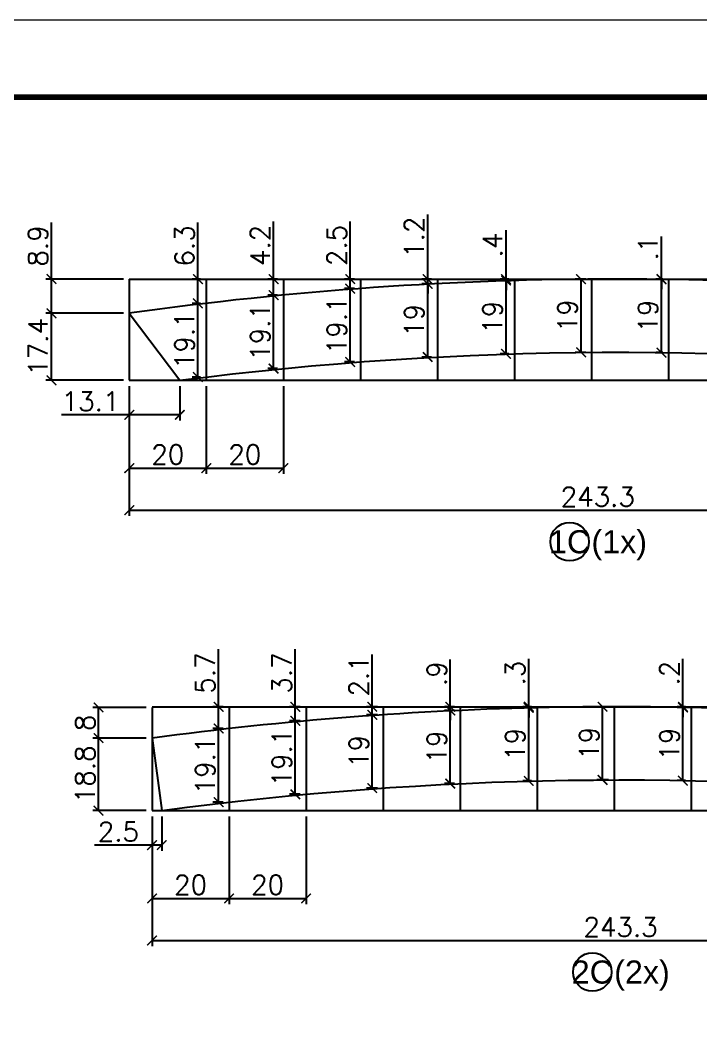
# Model space of a CAD drawing. Extents: x 3309 to 9563, y -2522 to 14608.
# Drawn here: x 5430 to 5783, y 7191 to 7716 of the extents above; entities that cross this region are included whole.
import ezdxf
from ezdxf.enums import TextEntityAlignment as Align

# ---------------------------------------------------------------- set-up
doc = ezdxf.new("R2010")
doc.units = 0
doc.header["$PDMODE"] = 35
doc.header["$PDSIZE"] = -10
doc.linetypes.add('DASHED', pattern=[0.75, 0.5, -0.25])
doc.layers.add('COTA', color=241, linetype='Continuous')
doc.layers.add('Romaneio', color=10, linetype='Continuous')
doc.layers.add('Folhas', color=255, linetype='Continuous', lineweight=9)
doc.layers.add('SARRAFO DE PRESSAO', color=251, linetype='DASHED', lineweight=9)
doc.styles.add('ARIAL', font='arial.ttf')
doc.styles.add('Romans', font='romans.shx')
doc.dimstyles.new('Cota Seção (2x)', dxfattribs={"dimtxt": 10, "dimasz": 5, "dimexe": 3, "dimexo": 3, "dimgap": 2, "dimtad": 3, "dimdec": 1, "dimlfac": 0.5, "dimzin": 12, "dimdsep": 46, "dimtxsty": 'Romans', "dimblk": 'ARCHTICK', "dimcen": 0, "dimclrd": 4, "dimclre": 4, "dimclrt": 1, "dimadec": 1, "dimazin": 3, "dimtfac": 1, "dimtdec": 1, "dimtmove": 0, "dimatfit": 3, "dimldrblk": 'OBLIQUE', "dimfxl": 1, "dimtolj": 1, "dimtzin": 12, "dimarcsym": 0})

# ---------------------------------------------------------------- blocks, each defined once
blk = doc.blocks.new('9999999999')
at = {"layer": 'Folhas'}
blk.add_lwpolyline([(98138.98, 34190.21), (99623.98, 34190.21), (99623.98, 35240.21), (98138.98, 35240.21)], close=True, dxfattribs=at)
at = {"layer": 'Folhas', "color": 30, "const_width": 3}
blk.add_lwpolyline([(98213.98, 34230.21), (99583.98, 34230.21), (99583.98, 35200.21), (98213.98, 35200.21)], close=True, dxfattribs=at)
blk = doc.blocks.new('_ArchTick')
at = {"color": 0, "linetype": 'ByBlock', "const_width": 0.15}
blk.add_lwpolyline([(-0.5, -0.5), (0.5, 0.5)], dxfattribs=at)
blk = doc.blocks.new('*D2992')
at = {"layer": 'COTA', "color": 4, "lineweight": -2, "transparency": 16777216}
for p, q in [((5486.67, 7526.34), (5486.67, 7458.86)), ((5973.21, 7526.34), (5973.21, 7458.86)), ((5486.67, 7461.86), (5973.21, 7461.86))]:
    blk.add_line(p, q, dxfattribs=at)
at = {"layer": 'Defpoints', "color": 0, "transparency": 16777216}
for p in [(5486.67, 7529.34), (5973.21, 7529.34), (5973.21, 7461.86)]:
    blk.add_point(p, dxfattribs=at)
at = {"layer": 'COTA', "color": 4, "lineweight": -2, "transparency": 16777216, "xscale": 5, "yscale": 5, "zscale": 5, "rotation": 180}
blk.add_blockref('_ArchTick', (5486.67, 7461.86), dxfattribs=at)
at = {"layer": 'COTA', "color": 4, "lineweight": -2, "transparency": 16777216, "xscale": 5, "yscale": 5, "zscale": 5}
blk.add_blockref('_ArchTick', (5973.21, 7461.86), dxfattribs=at)
at = {"layer": 'COTA', "color": 1, "transparency": 16777216, "insert": (5729.94, 7468.86), "char_height": 10, "attachment_point": 5, "style": 'Romans'}
blk.add_mtext('\\A1;243.3', dxfattribs=at)
blk = doc.blocks.new('_Oblique')
at = {"color": 0, "linetype": 'ByBlock', "lineweight": -2}
blk.add_line((-0.5, -0.5), (0.5, 0.5), dxfattribs=at)
blk = doc.blocks.new('*D2993')
at = {"layer": 'COTA', "color": 4, "lineweight": -2, "transparency": 16777216}
for p, q in [((5486.67, 7526.34), (5486.67, 7480.74)), ((5526.67, 7526.34), (5526.67, 7480.74)), ((5486.67, 7483.74), (5526.67, 7483.74))]:
    blk.add_line(p, q, dxfattribs=at)
at = {"layer": 'Defpoints', "color": 0, "transparency": 16777216}
for p in [(5486.67, 7529.34), (5526.67, 7529.34), (5526.67, 7483.74)]:
    blk.add_point(p, dxfattribs=at)
at = {"layer": 'COTA', "color": 4, "lineweight": -2, "transparency": 16777216, "xscale": 5, "yscale": 5, "zscale": 5, "rotation": 180}
blk.add_blockref('_ArchTick', (5486.67, 7483.74), dxfattribs=at)
at = {"layer": 'COTA', "color": 4, "lineweight": -2, "transparency": 16777216, "xscale": 5, "yscale": 5, "zscale": 5}
blk.add_blockref('_ArchTick', (5526.67, 7483.74), dxfattribs=at)
at = {"layer": 'COTA', "color": 1, "transparency": 16777216, "insert": (5506.67, 7490.74), "char_height": 10, "attachment_point": 5, "style": 'Romans'}
blk.add_mtext('\\A1;20', dxfattribs=at)
blk = doc.blocks.new('*D2994')
at = {"layer": 'COTA', "color": 4, "lineweight": -2, "transparency": 16777216}
for p, q in [((5526.67, 7526.34), (5526.67, 7480.74)), ((5566.67, 7526.34), (5566.67, 7480.74)), ((5526.67, 7483.74), (5566.67, 7483.74))]:
    blk.add_line(p, q, dxfattribs=at)
at = {"layer": 'Defpoints', "color": 0, "transparency": 16777216}
for p in [(5526.67, 7529.34), (5566.67, 7529.34), (5566.67, 7483.74)]:
    blk.add_point(p, dxfattribs=at)
at = {"layer": 'COTA', "color": 4, "lineweight": -2, "transparency": 16777216, "xscale": 5, "yscale": 5, "zscale": 5, "rotation": 180}
blk.add_blockref('_ArchTick', (5526.67, 7483.74), dxfattribs=at)
at = {"layer": 'COTA', "color": 4, "lineweight": -2, "transparency": 16777216, "xscale": 5, "yscale": 5, "zscale": 5}
blk.add_blockref('_ArchTick', (5566.67, 7483.74), dxfattribs=at)
at = {"layer": 'COTA', "color": 1, "transparency": 16777216, "insert": (5546.67, 7490.74), "char_height": 10, "attachment_point": 5, "style": 'Romans'}
blk.add_mtext('\\A1;20', dxfattribs=at)
blk = doc.blocks.new('*D2998')
at = {"layer": 'COTA', "color": 4, "lineweight": -2, "transparency": 16777216}
for p, q in [((5486.67, 7526.34), (5486.67, 7508.4)), ((5512.91, 7526.34), (5512.91, 7508.4)), ((5486.67, 7511.4), (5451.48, 7511.4)), ((5512.91, 7511.4), (5486.67, 7511.4))]:
    blk.add_line(p, q, dxfattribs=at)
at = {"layer": 'Defpoints', "color": 0, "transparency": 16777216}
for p in [(5486.67, 7529.34), (5512.91, 7529.34), (5486.67, 7511.4)]:
    blk.add_point(p, dxfattribs=at)
at = {"layer": 'COTA', "color": 4, "lineweight": -2, "transparency": 16777216, "xscale": 5, "yscale": 5, "zscale": 5, "rotation": 180}
blk.add_blockref('_ArchTick', (5486.67, 7511.4), dxfattribs=at)
at = {"layer": 'COTA', "color": 4, "lineweight": -2, "transparency": 16777216, "xscale": 5, "yscale": 5, "zscale": 5}
blk.add_blockref('_ArchTick', (5512.91, 7511.4), dxfattribs=at)
at = {"layer": 'COTA', "color": 1, "transparency": 16777216, "insert": (5466.57, 7518.4), "char_height": 10, "attachment_point": 5, "style": 'Romans'}
blk.add_mtext('\\A1;13.1', dxfattribs=at)
blk = doc.blocks.new('*D2999')
at = {"layer": 'COTA', "color": 4, "lineweight": -2, "transparency": 16777216}
for p, q in [((5483.67, 7564.15), (5443.28, 7564.15)), ((5446.28, 7529.34), (5446.28, 7564.15)), ((5483.67, 7529.34), (5443.28, 7529.34))]:
    blk.add_line(p, q, dxfattribs=at)
at = {"layer": 'Defpoints', "color": 0, "transparency": 16777216}
for p in [(5446.28, 7564.15), (5486.67, 7564.15), (5486.67, 7529.34)]:
    blk.add_point(p, dxfattribs=at)
at = {"layer": 'COTA', "color": 4, "lineweight": -2, "transparency": 16777216, "xscale": 5, "yscale": 5, "zscale": 5}
for p, rotation in [((5446.28, 7564.15), 90), ((5446.28, 7529.34), 270)]:
    blk.add_blockref('_ArchTick', p, dxfattribs=dict(at, rotation=rotation))
at = {"layer": 'COTA', "color": 1, "transparency": 16777216, "insert": (5439.28, 7546.74), "char_height": 10, "attachment_point": 5, "rotation": 90, "style": 'Romans'}
blk.add_mtext('\\A1;17.4', dxfattribs=at)
blk = doc.blocks.new('*D3000')
at = {"layer": 'COTA', "color": 4, "lineweight": -2, "transparency": 16777216}
for p, q in [((5446.28, 7581.91), (5446.28, 7611.39)), ((5483.67, 7581.91), (5443.28, 7581.91)), ((5446.28, 7564.15), (5446.28, 7581.91)), ((5483.67, 7564.15), (5443.28, 7564.15))]:
    blk.add_line(p, q, dxfattribs=at)
at = {"layer": 'Defpoints', "color": 0, "transparency": 16777216}
for p in [(5446.28, 7581.91), (5486.67, 7581.91), (5486.67, 7564.15)]:
    blk.add_point(p, dxfattribs=at)
at = {"layer": 'COTA', "color": 4, "lineweight": -2, "transparency": 16777216, "xscale": 5, "yscale": 5, "zscale": 5}
for p, rotation in [((5446.28, 7581.91), 90), ((5446.28, 7564.15), 270)]:
    blk.add_blockref('_ArchTick', p, dxfattribs=dict(at, rotation=rotation))
at = {"layer": 'COTA', "color": 1, "transparency": 16777216, "insert": (5439.28, 7599.15), "char_height": 10, "attachment_point": 5, "rotation": 90, "style": 'Romans'}
blk.add_mtext('\\A1;8.9', dxfattribs=at)
blk = doc.blocks.new('*D3001')
at = {"layer": 'COTA', "color": 4, "lineweight": -2, "transparency": 16777216}
for p, q in [((5523.67, 7569.32), (5519.32, 7569.32)), ((5522.32, 7531.05), (5522.32, 7569.32)), ((5523.67, 7531.05), (5519.32, 7531.05))]:
    blk.add_line(p, q, dxfattribs=at)
at = {"layer": 'Defpoints', "color": 0, "transparency": 16777216}
for p in [(5522.32, 7569.32), (5526.67, 7569.32), (5526.67, 7531.05)]:
    blk.add_point(p, dxfattribs=at)
at = {"layer": 'COTA', "color": 4, "lineweight": -2, "transparency": 16777216, "xscale": 5, "yscale": 5, "zscale": 5}
for p, rotation in [((5522.32, 7569.32), 90), ((5522.32, 7531.05), 270)]:
    blk.add_blockref('_ArchTick', p, dxfattribs=dict(at, rotation=rotation))
at = {"layer": 'COTA', "color": 1, "transparency": 16777216, "insert": (5515.32, 7550.19), "char_height": 10, "attachment_point": 5, "rotation": 90, "style": 'Romans'}
blk.add_mtext('\\A1;19.1', dxfattribs=at)
blk = doc.blocks.new('*D3002')
at = {"layer": 'COTA', "color": 4, "lineweight": -2, "transparency": 16777216}
for p, q in [((5522.32, 7581.91), (5522.32, 7611.39)), ((5523.67, 7581.91), (5519.32, 7581.91)), ((5522.32, 7569.32), (5522.32, 7581.91)), ((5523.67, 7569.32), (5519.32, 7569.32))]:
    blk.add_line(p, q, dxfattribs=at)
at = {"layer": 'Defpoints', "color": 0, "transparency": 16777216}
for p in [(5522.32, 7581.91), (5526.67, 7581.91), (5526.67, 7569.32)]:
    blk.add_point(p, dxfattribs=at)
at = {"layer": 'COTA', "color": 4, "lineweight": -2, "transparency": 16777216, "xscale": 5, "yscale": 5, "zscale": 5}
for p, rotation in [((5522.32, 7581.91), 90), ((5522.32, 7569.32), 270)]:
    blk.add_blockref('_ArchTick', p, dxfattribs=dict(at, rotation=rotation))
at = {"layer": 'COTA', "color": 1, "transparency": 16777216, "insert": (5515.32, 7599.15), "char_height": 10, "attachment_point": 5, "rotation": 90, "style": 'Romans'}
blk.add_mtext('\\A1;6.3', dxfattribs=at)
blk = doc.blocks.new('*D3003')
at = {"layer": 'COTA', "color": 4, "lineweight": -2, "transparency": 16777216}
for p, q in [((5563.67, 7573.6), (5558.61, 7573.6)), ((5561.61, 7535.42), (5561.61, 7573.6)), ((5563.67, 7535.42), (5558.61, 7535.42))]:
    blk.add_line(p, q, dxfattribs=at)
at = {"layer": 'Defpoints', "color": 0, "transparency": 16777216}
for p in [(5561.61, 7573.6), (5566.67, 7573.6), (5566.67, 7535.42)]:
    blk.add_point(p, dxfattribs=at)
at = {"layer": 'COTA', "color": 4, "lineweight": -2, "transparency": 16777216, "xscale": 5, "yscale": 5, "zscale": 5}
for p, rotation in [((5561.61, 7573.6), 90), ((5561.61, 7535.42), 270)]:
    blk.add_blockref('_ArchTick', p, dxfattribs=dict(at, rotation=rotation))
at = {"layer": 'COTA', "color": 1, "transparency": 16777216, "insert": (5554.61, 7554.51), "char_height": 10, "attachment_point": 5, "rotation": 90, "style": 'Romans'}
blk.add_mtext('\\A1;19.1', dxfattribs=at)
blk = doc.blocks.new('*D3004')
at = {"layer": 'COTA', "color": 4, "lineweight": -2, "transparency": 16777216}
for p, q in [((5561.61, 7581.91), (5561.61, 7611.86)), ((5563.67, 7581.91), (5558.61, 7581.91)), ((5561.61, 7573.6), (5561.61, 7581.91)), ((5563.67, 7573.6), (5558.61, 7573.6))]:
    blk.add_line(p, q, dxfattribs=at)
at = {"layer": 'Defpoints', "color": 0, "transparency": 16777216}
for p in [(5561.61, 7581.91), (5566.67, 7581.91), (5566.67, 7573.6)]:
    blk.add_point(p, dxfattribs=at)
at = {"layer": 'COTA', "color": 4, "lineweight": -2, "transparency": 16777216, "xscale": 5, "yscale": 5, "zscale": 5}
for p, rotation in [((5561.61, 7581.91), 90), ((5561.61, 7573.6), 270)]:
    blk.add_blockref('_ArchTick', p, dxfattribs=dict(at, rotation=rotation))
at = {"layer": 'COTA', "color": 1, "transparency": 16777216, "insert": (5554.61, 7599.39), "char_height": 10, "attachment_point": 5, "rotation": 90, "style": 'Romans'}
blk.add_mtext('\\A1;4.2', dxfattribs=at)
blk = doc.blocks.new('*D3005')
at = {"layer": 'COTA', "color": 4, "lineweight": -2, "transparency": 16777216}
for p, q in [((5603.67, 7576.99), (5598.38, 7576.99)), ((5601.38, 7538.88), (5601.38, 7576.99)), ((5603.67, 7538.88), (5598.38, 7538.88))]:
    blk.add_line(p, q, dxfattribs=at)
at = {"layer": 'Defpoints', "color": 0, "transparency": 16777216}
for p in [(5601.38, 7576.99), (5606.67, 7576.99), (5606.67, 7538.88)]:
    blk.add_point(p, dxfattribs=at)
at = {"layer": 'COTA', "color": 4, "lineweight": -2, "transparency": 16777216, "xscale": 5, "yscale": 5, "zscale": 5}
for p, rotation in [((5601.38, 7576.99), 90), ((5601.38, 7538.88), 270)]:
    blk.add_blockref('_ArchTick', p, dxfattribs=dict(at, rotation=rotation))
at = {"layer": 'COTA', "color": 1, "transparency": 16777216, "insert": (5594.38, 7557.93), "char_height": 10, "attachment_point": 5, "rotation": 90, "style": 'Romans'}
blk.add_mtext('\\A1;19.1', dxfattribs=at)
blk = doc.blocks.new('*D3006')
at = {"layer": 'COTA', "color": 4, "lineweight": -2, "transparency": 16777216}
for p, q in [((5601.38, 7581.91), (5601.38, 7611.86)), ((5603.67, 7581.91), (5598.38, 7581.91)), ((5601.38, 7576.99), (5601.38, 7581.91)), ((5603.67, 7576.99), (5598.38, 7576.99))]:
    blk.add_line(p, q, dxfattribs=at)
at = {"layer": 'Defpoints', "color": 0, "transparency": 16777216}
for p in [(5601.38, 7581.91), (5606.67, 7581.91), (5606.67, 7576.99)]:
    blk.add_point(p, dxfattribs=at)
at = {"layer": 'COTA', "color": 4, "lineweight": -2, "transparency": 16777216, "xscale": 5, "yscale": 5, "zscale": 5}
for p, rotation in [((5601.38, 7581.91), 90), ((5601.38, 7576.99), 270)]:
    blk.add_blockref('_ArchTick', p, dxfattribs=dict(at, rotation=rotation))
at = {"layer": 'COTA', "color": 1, "transparency": 16777216, "insert": (5594.38, 7599.39), "char_height": 10, "attachment_point": 5, "rotation": 90, "style": 'Romans'}
blk.add_mtext('\\A1;2.5', dxfattribs=at)
blk = doc.blocks.new('*D3007')
at = {"layer": 'COTA', "color": 4, "lineweight": -2, "transparency": 16777216}
for p, q in [((5643.67, 7579.49), (5638.61, 7579.49)), ((5641.61, 7541.44), (5641.61, 7579.49)), ((5643.67, 7541.44), (5638.61, 7541.44))]:
    blk.add_line(p, q, dxfattribs=at)
at = {"layer": 'Defpoints', "color": 0, "transparency": 16777216}
for p in [(5641.61, 7579.49), (5646.67, 7579.49), (5646.67, 7541.44)]:
    blk.add_point(p, dxfattribs=at)
at = {"layer": 'COTA', "color": 4, "lineweight": -2, "transparency": 16777216, "xscale": 5, "yscale": 5, "zscale": 5}
for p, rotation in [((5641.61, 7579.49), 90), ((5641.61, 7541.44), 270)]:
    blk.add_blockref('_ArchTick', p, dxfattribs=dict(at, rotation=rotation))
at = {"layer": 'COTA', "color": 1, "transparency": 16777216, "insert": (5634.61, 7560.46), "char_height": 10, "attachment_point": 5, "rotation": 90, "style": 'Romans'}
blk.add_mtext('\\A1;19', dxfattribs=at)
blk = doc.blocks.new('*D3008')
at = {"layer": 'COTA', "color": 4, "lineweight": -2, "transparency": 16777216}
for p, q in [((5641.61, 7581.91), (5641.61, 7615.44)), ((5643.67, 7581.91), (5638.61, 7581.91)), ((5641.61, 7579.49), (5641.61, 7581.91)), ((5643.67, 7579.49), (5638.61, 7579.49)), ((5641.61, 7579.49), (5641.61, 7574.49))]:
    blk.add_line(p, q, dxfattribs=at)
at = {"layer": 'Defpoints', "color": 0, "transparency": 16777216}
for p in [(5641.61, 7581.91), (5646.67, 7581.91), (5646.67, 7579.49)]:
    blk.add_point(p, dxfattribs=at)
at = {"layer": 'COTA', "color": 4, "lineweight": -2, "transparency": 16777216, "xscale": 5, "yscale": 5, "zscale": 5}
for p, rotation in [((5641.61, 7581.91), 270), ((5641.61, 7579.49), 90)]:
    blk.add_blockref('_ArchTick', p, dxfattribs=dict(at, rotation=rotation))
at = {"layer": 'COTA', "color": 1, "transparency": 16777216, "insert": (5634.61, 7603.67), "char_height": 10, "attachment_point": 5, "rotation": 90, "style": 'Romans'}
blk.add_mtext('\\A1;1.2', dxfattribs=at)
blk = doc.blocks.new('*D3009')
at = {"layer": 'COTA', "color": 4, "lineweight": -2, "transparency": 16777216}
for p, q in [((5683.67, 7581.11), (5679.3, 7581.11)), ((5682.3, 7543.1), (5682.3, 7581.11)), ((5683.67, 7543.1), (5679.3, 7543.1))]:
    blk.add_line(p, q, dxfattribs=at)
at = {"layer": 'Defpoints', "color": 0, "transparency": 16777216}
for p in [(5682.3, 7581.11), (5686.67, 7581.11), (5686.67, 7543.1)]:
    blk.add_point(p, dxfattribs=at)
at = {"layer": 'COTA', "color": 4, "lineweight": -2, "transparency": 16777216, "xscale": 5, "yscale": 5, "zscale": 5}
for p, rotation in [((5682.3, 7581.11), 90), ((5682.3, 7543.1), 270)]:
    blk.add_blockref('_ArchTick', p, dxfattribs=dict(at, rotation=rotation))
at = {"layer": 'COTA', "color": 1, "transparency": 16777216, "insert": (5675.3, 7562.1), "char_height": 10, "attachment_point": 5, "rotation": 90, "style": 'Romans'}
blk.add_mtext('\\A1;19', dxfattribs=at)
blk = doc.blocks.new('*D3010')
at = {"layer": 'COTA', "color": 4, "lineweight": -2, "transparency": 16777216}
for p, q in [((5682.3, 7581.91), (5682.3, 7607.34)), ((5683.67, 7581.91), (5679.3, 7581.91)), ((5683.67, 7581.11), (5679.3, 7581.11)), ((5682.3, 7581.11), (5682.3, 7581.91)), ((5682.3, 7581.11), (5682.3, 7576.11))]:
    blk.add_line(p, q, dxfattribs=at)
at = {"layer": 'Defpoints', "color": 0, "transparency": 16777216}
for p in [(5682.3, 7581.91), (5686.67, 7581.91), (5686.67, 7581.11)]:
    blk.add_point(p, dxfattribs=at)
at = {"layer": 'COTA', "color": 4, "lineweight": -2, "transparency": 16777216, "xscale": 5, "yscale": 5, "zscale": 5}
for p, rotation in [((5682.3, 7581.91), 270), ((5682.3, 7581.11), 90)]:
    blk.add_blockref('_ArchTick', p, dxfattribs=dict(at, rotation=rotation))
at = {"layer": 'COTA', "color": 1, "transparency": 16777216, "insert": (5675.3, 7599.63), "char_height": 10, "attachment_point": 5, "rotation": 90, "style": 'Romans'}
blk.add_mtext('\\A1;.4', dxfattribs=at)
blk = doc.blocks.new('*D3011')
at = {"layer": 'COTA', "color": 4, "lineweight": -2, "transparency": 16777216}
for p, q in [((5723.67, 7581.86), (5718.25, 7581.86)), ((5721.25, 7543.86), (5721.25, 7581.86)), ((5723.67, 7543.86), (5718.25, 7543.86))]:
    blk.add_line(p, q, dxfattribs=at)
at = {"layer": 'Defpoints', "color": 0, "transparency": 16777216}
for p in [(5721.25, 7581.86), (5726.67, 7581.86), (5726.67, 7543.86)]:
    blk.add_point(p, dxfattribs=at)
at = {"layer": 'COTA', "color": 4, "lineweight": -2, "transparency": 16777216, "xscale": 5, "yscale": 5, "zscale": 5}
for p, rotation in [((5721.25, 7581.86), 90), ((5721.25, 7543.86), 270)]:
    blk.add_blockref('_ArchTick', p, dxfattribs=dict(at, rotation=rotation))
at = {"layer": 'COTA', "color": 1, "transparency": 16777216, "insert": (5714.25, 7562.86), "char_height": 10, "attachment_point": 5, "rotation": 90, "style": 'Romans'}
blk.add_mtext('\\A1;19', dxfattribs=at)
blk = doc.blocks.new('*D3012')
at = {"layer": 'COTA', "color": 4, "lineweight": -2, "transparency": 16777216}
for p, q in [((5763.67, 7581.73), (5760.02, 7581.73)), ((5763.02, 7543.72), (5763.02, 7581.73)), ((5763.67, 7543.72), (5760.02, 7543.72))]:
    blk.add_line(p, q, dxfattribs=at)
at = {"layer": 'Defpoints', "color": 0, "transparency": 16777216}
for p in [(5763.02, 7581.73), (5766.67, 7581.73), (5766.67, 7543.72)]:
    blk.add_point(p, dxfattribs=at)
at = {"layer": 'COTA', "color": 4, "lineweight": -2, "transparency": 16777216, "xscale": 5, "yscale": 5, "zscale": 5}
for p, rotation in [((5763.02, 7581.73), 90), ((5763.02, 7543.72), 270)]:
    blk.add_blockref('_ArchTick', p, dxfattribs=dict(at, rotation=rotation))
at = {"layer": 'COTA', "color": 1, "transparency": 16777216, "insert": (5756.02, 7562.72), "char_height": 10, "attachment_point": 5, "rotation": 90, "style": 'Romans'}
blk.add_mtext('\\A1;19', dxfattribs=at)
blk = doc.blocks.new('*D3013')
at = {"layer": 'COTA', "color": 4, "lineweight": -2, "transparency": 16777216}
for p, q in [((5763.02, 7581.91), (5763.02, 7604.01)), ((5763.67, 7581.91), (5760.02, 7581.91)), ((5763.67, 7581.73), (5760.02, 7581.73)), ((5763.02, 7581.73), (5763.02, 7581.91)), ((5763.02, 7581.73), (5763.02, 7576.73))]:
    blk.add_line(p, q, dxfattribs=at)
at = {"layer": 'Defpoints', "color": 0, "transparency": 16777216}
for p in [(5763.02, 7581.91), (5766.67, 7581.91), (5766.67, 7581.73)]:
    blk.add_point(p, dxfattribs=at)
at = {"layer": 'COTA', "color": 4, "lineweight": -2, "transparency": 16777216, "xscale": 5, "yscale": 5, "zscale": 5}
for p, rotation in [((5763.02, 7581.91), 270), ((5763.02, 7581.73), 90)]:
    blk.add_blockref('_ArchTick', p, dxfattribs=dict(at, rotation=rotation))
at = {"layer": 'COTA', "color": 1, "transparency": 16777216, "insert": (5756.02, 7597.96), "char_height": 10, "attachment_point": 5, "rotation": 90, "style": 'Romans'}
blk.add_mtext('\\A1;.1', dxfattribs=at)
blk = doc.blocks.new('*D3025')
at = {"layer": 'COTA', "color": 4, "lineweight": -2, "transparency": 16777216}
for p, q in [((5498.48, 7302.79), (5498.48, 7235.31)), ((5985.02, 7302.79), (5985.02, 7235.31)), ((5498.48, 7238.31), (5985.02, 7238.31))]:
    blk.add_line(p, q, dxfattribs=at)
at = {"layer": 'Defpoints', "color": 0, "transparency": 16777216}
for p in [(5498.48, 7305.79), (5985.02, 7305.79), (5985.02, 7238.31)]:
    blk.add_point(p, dxfattribs=at)
at = {"layer": 'COTA', "color": 4, "lineweight": -2, "transparency": 16777216, "xscale": 5, "yscale": 5, "zscale": 5, "rotation": 180}
blk.add_blockref('_ArchTick', (5498.48, 7238.31), dxfattribs=at)
at = {"layer": 'COTA', "color": 4, "lineweight": -2, "transparency": 16777216, "xscale": 5, "yscale": 5, "zscale": 5}
blk.add_blockref('_ArchTick', (5985.02, 7238.31), dxfattribs=at)
at = {"layer": 'COTA', "color": 1, "transparency": 16777216, "insert": (5741.75, 7245.31), "char_height": 10, "attachment_point": 5, "style": 'Romans'}
blk.add_mtext('\\A1;243.3', dxfattribs=at)
blk = doc.blocks.new('*D3026')
at = {"layer": 'COTA', "color": 4, "lineweight": -2, "transparency": 16777216}
for p, q in [((5498.48, 7302.79), (5498.48, 7257.19)), ((5538.48, 7302.79), (5538.48, 7257.19)), ((5498.48, 7260.19), (5538.48, 7260.19))]:
    blk.add_line(p, q, dxfattribs=at)
at = {"layer": 'Defpoints', "color": 0, "transparency": 16777216}
for p in [(5498.48, 7305.79), (5538.48, 7305.79), (5538.48, 7260.19)]:
    blk.add_point(p, dxfattribs=at)
at = {"layer": 'COTA', "color": 4, "lineweight": -2, "transparency": 16777216, "xscale": 5, "yscale": 5, "zscale": 5, "rotation": 180}
blk.add_blockref('_ArchTick', (5498.48, 7260.19), dxfattribs=at)
at = {"layer": 'COTA', "color": 4, "lineweight": -2, "transparency": 16777216, "xscale": 5, "yscale": 5, "zscale": 5}
blk.add_blockref('_ArchTick', (5538.48, 7260.19), dxfattribs=at)
at = {"layer": 'COTA', "color": 1, "transparency": 16777216, "insert": (5518.48, 7267.19), "char_height": 10, "attachment_point": 5, "style": 'Romans'}
blk.add_mtext('\\A1;20', dxfattribs=at)
blk = doc.blocks.new('*D3027')
at = {"layer": 'COTA', "color": 4, "lineweight": -2, "transparency": 16777216}
for p, q in [((5538.48, 7302.79), (5538.48, 7257.19)), ((5578.48, 7302.79), (5578.48, 7257.19)), ((5538.48, 7260.19), (5578.48, 7260.19))]:
    blk.add_line(p, q, dxfattribs=at)
at = {"layer": 'Defpoints', "color": 0, "transparency": 16777216}
for p in [(5538.48, 7305.79), (5578.48, 7305.79), (5578.48, 7260.19)]:
    blk.add_point(p, dxfattribs=at)
at = {"layer": 'COTA', "color": 4, "lineweight": -2, "transparency": 16777216, "xscale": 5, "yscale": 5, "zscale": 5, "rotation": 180}
blk.add_blockref('_ArchTick', (5538.48, 7260.19), dxfattribs=at)
at = {"layer": 'COTA', "color": 4, "lineweight": -2, "transparency": 16777216, "xscale": 5, "yscale": 5, "zscale": 5}
blk.add_blockref('_ArchTick', (5578.48, 7260.19), dxfattribs=at)
at = {"layer": 'COTA', "color": 1, "transparency": 16777216, "insert": (5558.48, 7267.19), "char_height": 10, "attachment_point": 5, "style": 'Romans'}
blk.add_mtext('\\A1;20', dxfattribs=at)
blk = doc.blocks.new('*D3031')
at = {"layer": 'COTA', "color": 4, "lineweight": -2, "transparency": 16777216}
for p, q in [((5498.48, 7302.79), (5498.48, 7284.85)), ((5503.55, 7302.79), (5503.55, 7284.85)), ((5498.48, 7287.85), (5468.53, 7287.85)), ((5503.55, 7287.85), (5498.48, 7287.85))]:
    blk.add_line(p, q, dxfattribs=at)
at = {"layer": 'Defpoints', "color": 0, "transparency": 16777216}
for p in [(5498.48, 7305.79), (5503.55, 7305.79), (5498.48, 7287.85)]:
    blk.add_point(p, dxfattribs=at)
at = {"layer": 'COTA', "color": 4, "lineweight": -2, "transparency": 16777216, "xscale": 5, "yscale": 5, "zscale": 5, "rotation": 180}
blk.add_blockref('_ArchTick', (5498.48, 7287.85), dxfattribs=at)
at = {"layer": 'COTA', "color": 4, "lineweight": -2, "transparency": 16777216, "xscale": 5, "yscale": 5, "zscale": 5}
blk.add_blockref('_ArchTick', (5503.55, 7287.85), dxfattribs=at)
at = {"layer": 'COTA', "color": 1, "transparency": 16777216, "insert": (5481.01, 7294.85), "char_height": 10, "attachment_point": 5, "style": 'Romans'}
blk.add_mtext('\\A1;2.5', dxfattribs=at)
blk = doc.blocks.new('*D3032')
at = {"layer": 'COTA', "color": 4, "lineweight": -2, "transparency": 16777216}
for p, q in [((5495.48, 7343.45), (5467.71, 7343.45)), ((5470.71, 7305.79), (5470.71, 7343.45)), ((5495.48, 7305.79), (5467.71, 7305.79))]:
    blk.add_line(p, q, dxfattribs=at)
at = {"layer": 'Defpoints', "color": 0, "transparency": 16777216}
for p in [(5470.71, 7343.45), (5498.48, 7343.45), (5498.48, 7305.79)]:
    blk.add_point(p, dxfattribs=at)
at = {"layer": 'COTA', "color": 4, "lineweight": -2, "transparency": 16777216, "xscale": 5, "yscale": 5, "zscale": 5}
for p, rotation in [((5470.71, 7343.45), 90), ((5470.71, 7305.79), 270)]:
    blk.add_blockref('_ArchTick', p, dxfattribs=dict(at, rotation=rotation))
at = {"layer": 'COTA', "color": 1, "transparency": 16777216, "insert": (5463.71, 7324.62), "char_height": 10, "attachment_point": 5, "rotation": 90, "style": 'Romans'}
blk.add_mtext('\\A1;18.8', dxfattribs=at)
blk = doc.blocks.new('*D3033')
at = {"layer": 'COTA', "color": 4, "lineweight": -2, "transparency": 16777216}
for p, q in [((5495.48, 7359.36), (5467.71, 7359.36)), ((5470.71, 7343.45), (5470.71, 7359.36)), ((5495.48, 7343.45), (5467.71, 7343.45))]:
    blk.add_line(p, q, dxfattribs=at)
at = {"layer": 'Defpoints', "color": 0, "transparency": 16777216}
for p in [(5470.71, 7359.36), (5498.48, 7359.36), (5498.48, 7343.45)]:
    blk.add_point(p, dxfattribs=at)
at = {"layer": 'COTA', "color": 4, "lineweight": -2, "transparency": 16777216, "xscale": 5, "yscale": 5, "zscale": 5}
for p, rotation in [((5470.71, 7359.36), 90), ((5470.71, 7343.45), 270)]:
    blk.add_blockref('_ArchTick', p, dxfattribs=dict(at, rotation=rotation))
at = {"layer": 'COTA', "color": 1, "transparency": 16777216, "insert": (5463.71, 7351.4), "char_height": 10, "attachment_point": 5, "rotation": 90, "style": 'Romans'}
blk.add_mtext('\\A1;8', dxfattribs=at)
blk = doc.blocks.new('*D3034')
at = {"layer": 'COTA', "color": 4, "lineweight": -2, "transparency": 16777216}
for p, q in [((5535.48, 7348.38), (5530.08, 7348.38)), ((5533.08, 7310.14), (5533.08, 7348.38)), ((5535.48, 7310.14), (5530.08, 7310.14))]:
    blk.add_line(p, q, dxfattribs=at)
at = {"layer": 'Defpoints', "color": 0, "transparency": 16777216}
for p in [(5533.08, 7348.38), (5538.48, 7348.38), (5538.48, 7310.14)]:
    blk.add_point(p, dxfattribs=at)
at = {"layer": 'COTA', "color": 4, "lineweight": -2, "transparency": 16777216, "xscale": 5, "yscale": 5, "zscale": 5}
for p, rotation in [((5533.08, 7348.38), 90), ((5533.08, 7310.14), 270)]:
    blk.add_blockref('_ArchTick', p, dxfattribs=dict(at, rotation=rotation))
at = {"layer": 'COTA', "color": 1, "transparency": 16777216, "insert": (5526.08, 7329.26), "char_height": 10, "attachment_point": 5, "rotation": 90, "style": 'Romans'}
blk.add_mtext('\\A1;19.1', dxfattribs=at)
blk = doc.blocks.new('*D3035')
at = {"layer": 'COTA', "color": 4, "lineweight": -2, "transparency": 16777216}
for p, q in [((5575.48, 7352.42), (5569.89, 7352.42)), ((5572.89, 7314.26), (5572.89, 7352.42)), ((5575.48, 7314.26), (5569.89, 7314.26))]:
    blk.add_line(p, q, dxfattribs=at)
at = {"layer": 'Defpoints', "color": 0, "transparency": 16777216}
for p in [(5572.89, 7352.42), (5578.48, 7352.42), (5578.48, 7314.26)]:
    blk.add_point(p, dxfattribs=at)
at = {"layer": 'COTA', "color": 4, "lineweight": -2, "transparency": 16777216, "xscale": 5, "yscale": 5, "zscale": 5}
for p, rotation in [((5572.89, 7352.42), 90), ((5572.89, 7314.26), 270)]:
    blk.add_blockref('_ArchTick', p, dxfattribs=dict(at, rotation=rotation))
at = {"layer": 'COTA', "color": 1, "transparency": 16777216, "insert": (5565.89, 7333.34), "char_height": 10, "attachment_point": 5, "rotation": 90, "style": 'Romans'}
blk.add_mtext('\\A1;19.1', dxfattribs=at)
blk = doc.blocks.new('*D3036')
at = {"layer": 'COTA', "color": 4, "lineweight": -2, "transparency": 16777216}
for p, q in [((5615.48, 7355.57), (5609.83, 7355.57)), ((5612.83, 7317.48), (5612.83, 7355.57)), ((5615.48, 7317.48), (5609.83, 7317.48))]:
    blk.add_line(p, q, dxfattribs=at)
at = {"layer": 'Defpoints', "color": 0, "transparency": 16777216}
for p in [(5612.83, 7355.57), (5618.48, 7355.57), (5618.48, 7317.48)]:
    blk.add_point(p, dxfattribs=at)
at = {"layer": 'COTA', "color": 4, "lineweight": -2, "transparency": 16777216, "xscale": 5, "yscale": 5, "zscale": 5}
for p, rotation in [((5612.83, 7355.57), 90), ((5612.83, 7317.48), 270)]:
    blk.add_blockref('_ArchTick', p, dxfattribs=dict(at, rotation=rotation))
at = {"layer": 'COTA', "color": 1, "transparency": 16777216, "insert": (5605.83, 7336.53), "char_height": 10, "attachment_point": 5, "rotation": 90, "style": 'Romans'}
blk.add_mtext('\\A1;19', dxfattribs=at)
blk = doc.blocks.new('*D3037')
at = {"layer": 'COTA', "color": 4, "lineweight": -2, "transparency": 16777216}
for p, q in [((5655.48, 7357.84), (5650.36, 7357.84)), ((5653.36, 7319.8), (5653.36, 7357.84)), ((5655.48, 7319.8), (5650.36, 7319.8))]:
    blk.add_line(p, q, dxfattribs=at)
at = {"layer": 'Defpoints', "color": 0, "transparency": 16777216}
for p in [(5653.36, 7357.84), (5658.48, 7357.84), (5658.48, 7319.8)]:
    blk.add_point(p, dxfattribs=at)
at = {"layer": 'COTA', "color": 4, "lineweight": -2, "transparency": 16777216, "xscale": 5, "yscale": 5, "zscale": 5}
for p, rotation in [((5653.36, 7357.84), 90), ((5653.36, 7319.8), 270)]:
    blk.add_blockref('_ArchTick', p, dxfattribs=dict(at, rotation=rotation))
at = {"layer": 'COTA', "color": 1, "transparency": 16777216, "insert": (5646.36, 7338.82), "char_height": 10, "attachment_point": 5, "rotation": 90, "style": 'Romans'}
blk.add_mtext('\\A1;19', dxfattribs=at)
blk = doc.blocks.new('*D3038')
at = {"layer": 'COTA', "color": 4, "lineweight": -2, "transparency": 16777216}
for p, q in [((5695.48, 7359.23), (5691.1, 7359.23)), ((5694.1, 7321.22), (5694.1, 7359.23)), ((5695.48, 7321.22), (5691.1, 7321.22))]:
    blk.add_line(p, q, dxfattribs=at)
at = {"layer": 'Defpoints', "color": 0, "transparency": 16777216}
for p in [(5694.1, 7359.23), (5698.48, 7359.23), (5698.48, 7321.22)]:
    blk.add_point(p, dxfattribs=at)
at = {"layer": 'COTA', "color": 4, "lineweight": -2, "transparency": 16777216, "xscale": 5, "yscale": 5, "zscale": 5}
for p, rotation in [((5694.1, 7359.23), 90), ((5694.1, 7321.22), 270)]:
    blk.add_blockref('_ArchTick', p, dxfattribs=dict(at, rotation=rotation))
at = {"layer": 'COTA', "color": 1, "transparency": 16777216, "insert": (5687.1, 7340.22), "char_height": 10, "attachment_point": 5, "rotation": 90, "style": 'Romans'}
blk.add_mtext('\\A1;19', dxfattribs=at)
blk = doc.blocks.new('*D3039')
at = {"layer": 'COTA', "color": 4, "lineweight": -2, "transparency": 16777216}
for p, q in [((5735.48, 7359.74), (5729.42, 7359.74)), ((5732.42, 7321.74), (5732.42, 7359.74)), ((5735.48, 7321.74), (5729.42, 7321.74))]:
    blk.add_line(p, q, dxfattribs=at)
at = {"layer": 'Defpoints', "color": 0, "transparency": 16777216}
for p in [(5732.42, 7359.74), (5738.48, 7359.74), (5738.48, 7321.74)]:
    blk.add_point(p, dxfattribs=at)
at = {"layer": 'COTA', "color": 4, "lineweight": -2, "transparency": 16777216, "xscale": 5, "yscale": 5, "zscale": 5}
for p, rotation in [((5732.42, 7359.74), 90), ((5732.42, 7321.74), 270)]:
    blk.add_blockref('_ArchTick', p, dxfattribs=dict(at, rotation=rotation))
at = {"layer": 'COTA', "color": 1, "transparency": 16777216, "insert": (5725.42, 7340.74), "char_height": 10, "attachment_point": 5, "rotation": 90, "style": 'Romans'}
blk.add_mtext('\\A1;19', dxfattribs=at)
blk = doc.blocks.new('*D3040')
at = {"layer": 'COTA', "color": 4, "lineweight": -2, "transparency": 16777216}
for p, q in [((5533.08, 7359.74), (5533.08, 7389.69)), ((5535.48, 7359.74), (5530.08, 7359.74)), ((5533.08, 7348.38), (5533.08, 7359.74)), ((5535.48, 7348.38), (5530.08, 7348.38))]:
    blk.add_line(p, q, dxfattribs=at)
at = {"layer": 'Defpoints', "color": 0, "transparency": 16777216}
for p in [(5533.08, 7359.74), (5538.48, 7359.74), (5538.48, 7348.38)]:
    blk.add_point(p, dxfattribs=at)
at = {"layer": 'COTA', "color": 4, "lineweight": -2, "transparency": 16777216, "xscale": 5, "yscale": 5, "zscale": 5}
for p, rotation in [((5533.08, 7359.74), 90), ((5533.08, 7348.38), 270)]:
    blk.add_blockref('_ArchTick', p, dxfattribs=dict(at, rotation=rotation))
at = {"layer": 'COTA', "color": 1, "transparency": 16777216, "insert": (5526.08, 7377.21), "char_height": 10, "attachment_point": 5, "rotation": 90, "style": 'Romans'}
blk.add_mtext('\\A1;5.7', dxfattribs=at)
blk = doc.blocks.new('*D3041')
at = {"layer": 'COTA', "color": 4, "lineweight": -2, "transparency": 16777216}
for p, q in [((5572.89, 7359.74), (5572.89, 7389.69)), ((5575.48, 7359.74), (5569.89, 7359.74)), ((5572.89, 7352.42), (5572.89, 7359.74)), ((5575.48, 7352.42), (5569.89, 7352.42))]:
    blk.add_line(p, q, dxfattribs=at)
at = {"layer": 'Defpoints', "color": 0, "transparency": 16777216}
for p in [(5572.89, 7359.74), (5578.48, 7359.74), (5578.48, 7352.42)]:
    blk.add_point(p, dxfattribs=at)
at = {"layer": 'COTA', "color": 4, "lineweight": -2, "transparency": 16777216, "xscale": 5, "yscale": 5, "zscale": 5}
for p, rotation in [((5572.89, 7359.74), 90), ((5572.89, 7352.42), 270)]:
    blk.add_blockref('_ArchTick', p, dxfattribs=dict(at, rotation=rotation))
at = {"layer": 'COTA', "color": 1, "transparency": 16777216, "insert": (5565.89, 7377.21), "char_height": 10, "attachment_point": 5, "rotation": 90, "style": 'Romans'}
blk.add_mtext('\\A1;3.7', dxfattribs=at)
blk = doc.blocks.new('*D3042')
at = {"layer": 'COTA', "color": 4, "lineweight": -2, "transparency": 16777216}
for p, q in [((5612.83, 7359.74), (5612.83, 7386.83)), ((5615.48, 7359.74), (5609.83, 7359.74)), ((5615.48, 7355.57), (5609.83, 7355.57)), ((5612.83, 7355.57), (5612.83, 7359.74))]:
    blk.add_line(p, q, dxfattribs=at)
at = {"layer": 'Defpoints', "color": 0, "transparency": 16777216}
for p in [(5612.83, 7359.74), (5618.48, 7359.74), (5618.48, 7355.57)]:
    blk.add_point(p, dxfattribs=at)
at = {"layer": 'COTA', "color": 4, "lineweight": -2, "transparency": 16777216, "xscale": 5, "yscale": 5, "zscale": 5}
for p, rotation in [((5612.83, 7359.74), 90), ((5612.83, 7355.57), 270)]:
    blk.add_blockref('_ArchTick', p, dxfattribs=dict(at, rotation=rotation))
at = {"layer": 'COTA', "color": 1, "transparency": 16777216, "insert": (5605.83, 7375.78), "char_height": 10, "attachment_point": 5, "rotation": 90, "style": 'Romans'}
blk.add_mtext('\\A1;2.1', dxfattribs=at)
blk = doc.blocks.new('*D3043')
at = {"layer": 'COTA', "color": 4, "lineweight": -2, "transparency": 16777216}
for p, q in [((5653.36, 7359.74), (5653.36, 7384.21)), ((5655.48, 7359.74), (5650.36, 7359.74)), ((5655.48, 7357.84), (5650.36, 7357.84)), ((5653.36, 7357.84), (5653.36, 7359.74)), ((5653.36, 7357.84), (5653.36, 7352.84))]:
    blk.add_line(p, q, dxfattribs=at)
at = {"layer": 'Defpoints', "color": 0, "transparency": 16777216}
for p in [(5653.36, 7359.74), (5658.48, 7359.74), (5658.48, 7357.84)]:
    blk.add_point(p, dxfattribs=at)
at = {"layer": 'COTA', "color": 4, "lineweight": -2, "transparency": 16777216, "xscale": 5, "yscale": 5, "zscale": 5}
for p, rotation in [((5653.36, 7359.74), 270), ((5653.36, 7357.84), 90)]:
    blk.add_blockref('_ArchTick', p, dxfattribs=dict(at, rotation=rotation))
at = {"layer": 'COTA', "color": 1, "transparency": 16777216, "insert": (5646.36, 7376.97), "char_height": 10, "attachment_point": 5, "rotation": 90, "style": 'Romans'}
blk.add_mtext('\\A1;.9', dxfattribs=at)
blk = doc.blocks.new('*D3044')
at = {"layer": 'COTA', "color": 4, "lineweight": -2, "transparency": 16777216}
for p, q in [((5694.1, 7359.74), (5694.1, 7384.69)), ((5695.48, 7359.74), (5691.1, 7359.74)), ((5695.48, 7359.23), (5691.1, 7359.23)), ((5694.1, 7359.23), (5694.1, 7359.74)), ((5694.1, 7359.23), (5694.1, 7354.23))]:
    blk.add_line(p, q, dxfattribs=at)
at = {"layer": 'Defpoints', "color": 0, "transparency": 16777216}
for p in [(5694.1, 7359.74), (5698.48, 7359.74), (5698.48, 7359.23)]:
    blk.add_point(p, dxfattribs=at)
at = {"layer": 'COTA', "color": 4, "lineweight": -2, "transparency": 16777216, "xscale": 5, "yscale": 5, "zscale": 5}
for p, rotation in [((5694.1, 7359.74), 270), ((5694.1, 7359.23), 90)]:
    blk.add_blockref('_ArchTick', p, dxfattribs=dict(at, rotation=rotation))
at = {"layer": 'COTA', "color": 1, "transparency": 16777216, "insert": (5687.1, 7377.21), "char_height": 10, "attachment_point": 5, "rotation": 90, "style": 'Romans'}
blk.add_mtext('\\A1;.3', dxfattribs=at)
blk = doc.blocks.new('*D3045')
at = {"layer": 'COTA', "color": 4, "lineweight": -2, "transparency": 16777216}
for p, q in [((5775.48, 7359.37), (5771.14, 7359.37)), ((5774.14, 7321.36), (5774.14, 7359.37)), ((5775.48, 7321.36), (5771.14, 7321.36))]:
    blk.add_line(p, q, dxfattribs=at)
at = {"layer": 'Defpoints', "color": 0, "transparency": 16777216}
for p in [(5774.14, 7359.37), (5778.48, 7359.37), (5778.48, 7321.36)]:
    blk.add_point(p, dxfattribs=at)
at = {"layer": 'COTA', "color": 4, "lineweight": -2, "transparency": 16777216, "xscale": 5, "yscale": 5, "zscale": 5}
for p, rotation in [((5774.14, 7359.37), 90), ((5774.14, 7321.36), 270)]:
    blk.add_blockref('_ArchTick', p, dxfattribs=dict(at, rotation=rotation))
at = {"layer": 'COTA', "color": 1, "transparency": 16777216, "insert": (5767.14, 7340.37), "char_height": 10, "attachment_point": 5, "rotation": 90, "style": 'Romans'}
blk.add_mtext('\\A1;19', dxfattribs=at)
blk = doc.blocks.new('*D3046')
at = {"layer": 'COTA', "color": 4, "lineweight": -2, "transparency": 16777216}
for p, q in [((5774.14, 7359.74), (5774.14, 7384.69)), ((5775.48, 7359.74), (5771.14, 7359.74)), ((5775.48, 7359.37), (5771.14, 7359.37)), ((5774.14, 7359.37), (5774.14, 7359.74)), ((5774.14, 7359.37), (5774.14, 7354.37))]:
    blk.add_line(p, q, dxfattribs=at)
at = {"layer": 'Defpoints', "color": 0, "transparency": 16777216}
for p in [(5774.14, 7359.74), (5778.48, 7359.74), (5778.48, 7359.37)]:
    blk.add_point(p, dxfattribs=at)
at = {"layer": 'COTA', "color": 4, "lineweight": -2, "transparency": 16777216, "xscale": 5, "yscale": 5, "zscale": 5}
for p, rotation in [((5774.14, 7359.74), 270), ((5774.14, 7359.37), 90)]:
    blk.add_blockref('_ArchTick', p, dxfattribs=dict(at, rotation=rotation))
at = {"layer": 'COTA', "color": 1, "transparency": 16777216, "insert": (5767.14, 7377.21), "char_height": 10, "attachment_point": 5, "rotation": 90, "style": 'Romans'}
blk.add_mtext('\\A1;.2', dxfattribs=at)

msp = doc.modelspace()

# ---------------------------------------------------------------- linework, layer by layer
at = {"linetype": 'Continuous'}
for points in [[(5951.8, 7531.39, -0.002336), (5968.36, 7529.34), (5973.21, 7567.03, 0.031951), (5740.76, 7581.91, 0.034947), (5486.67, 7564.15), (5512.91, 7529.34, -0.061656)], [(5925.82, 7312.23, -0.007631), (5979.96, 7305.79), (5985.03, 7343.45, 0.038537), (5704.68, 7359.36, 0.028363), (5498.48, 7343.45), (5503.55, 7305.79, -0.059312)]]:
    msp.add_lwpolyline(points, format="xyb", close=True, dxfattribs=at)
at = {"layer": 'COTA'}
for p, q in [((5486.67, 7581.91), (5973.21, 7581.91)), ((5486.67, 7581.91), (5486.67, 7529.34)), ((5526.67, 7581.91), (5526.67, 7529.34)), ((5566.67, 7581.91), (5566.67, 7529.34)), ((5606.67, 7581.91), (5606.67, 7529.34)), ((5646.67, 7581.91), (5646.67, 7529.34)), ((5686.67, 7581.91), (5686.67, 7529.34)), ((5726.67, 7581.91), (5726.67, 7529.34)), ((5766.67, 7581.91), (5766.67, 7529.34)), ((5486.67, 7529.34), (5973.21, 7529.34)), ((5498.48, 7359.74), (5985.03, 7359.74)), ((5498.48, 7359.36), (5498.48, 7305.79)), ((5538.48, 7359.74), (5538.48, 7305.79)), ((5578.48, 7359.74), (5578.48, 7305.79)), ((5618.48, 7359.74), (5618.48, 7305.79)), ((5658.48, 7359.74), (5658.48, 7305.79)), ((5698.48, 7359.74), (5698.48, 7305.79)), ((5738.48, 7359.74), (5738.48, 7305.79)), ((5778.48, 7359.74), (5778.48, 7305.79)), ((5498.48, 7305.79), (5985.03, 7305.79))]:
    msp.add_line(p, q, dxfattribs=at)
at = {"layer": 'Romaneio', "color": 1, "linetype": 'ByBlock'}
for centre in [(5715.32, 7445.48), (5727.13, 7221.93)]:
    msp.add_circle(centre, 10, dxfattribs=at)

# ---------------------------------------------------------------- block references
at = {"layer": 'SARRAFO DE PRESSAO', "color": 6, "linetype": 'ByBlock'}
msp.add_blockref('9999999999', (-93231.11, -27523.8), dxfattribs=at)

# ---------------------------------------------------------------- texts
at = {"layer": 'Romaneio', "color": 255, "linetype": 'ByBlock', "style": 'ARIAL'}
for s, p in [('1C', (5715.32, 7445.48)), ('(1x)', (5741.07, 7445.48)), ('2C', (5727.13, 7221.93)), ('(2x)', (5752.88, 7221.93))]:
    msp.add_text(s, height=12, dxfattribs=at).set_placement(p, align=Align.MIDDLE_CENTER)

# ---------------------------------------------------------------- dimensions: what is measured, and where the dimension line sits
at = {"layer": 'COTA'}
for base, p1, p2, picture, middle in [((5641.61, 7581.91), (5646.67, 7579.49), (5646.67, 7581.91), '*D3008', (5634.61, 7603.67)), ((5446.28, 7581.91), (5486.67, 7564.15), (5486.67, 7581.91), '*D3000', (5439.28, 7599.15)), ((5522.32, 7581.91), (5526.67, 7569.32), (5526.67, 7581.91), '*D3002', (5515.32, 7599.15)), ((5561.61, 7581.91), (5566.67, 7573.6), (5566.67, 7581.91), '*D3004', (5554.61, 7599.39)), ((5601.38, 7581.91), (5606.67, 7576.99), (5606.67, 7581.91), '*D3006', (5594.38, 7599.39)), ((5682.3, 7581.91), (5686.67, 7581.11), (5686.67, 7581.91), '*D3010', (5675.3, 7599.63)), ((5763.02, 7581.91), (5766.67, 7581.73), (5766.67, 7581.91), '*D3013', (5756.02, 7597.96)), ((5641.61, 7579.49), (5646.67, 7541.44), (5646.67, 7579.49), '*D3007', (5634.61, 7560.46)), ((5682.3, 7581.11), (5686.67, 7543.1), (5686.67, 7581.11), '*D3009', (5675.3, 7562.1)), ((5721.25, 7581.86), (5726.67, 7543.86), (5726.67, 7581.86), '*D3011', (5714.25, 7562.86)), ((5763.02, 7581.73), (5766.67, 7543.72), (5766.67, 7581.73), '*D3012', (5756.02, 7562.72)), ((5561.61, 7573.6), (5566.67, 7535.42), (5566.67, 7573.6), '*D3003', (5554.61, 7554.51)), ((5601.38, 7576.99), (5606.67, 7538.88), (5606.67, 7576.99), '*D3005', (5594.38, 7557.93)), ((5522.32, 7569.32), (5526.67, 7531.05), (5526.67, 7569.32), '*D3001', (5515.32, 7550.19)), ((5446.28, 7564.15), (5486.67, 7529.34), (5486.67, 7564.15), '*D2999', (5439.28, 7546.74)), ((5533.08, 7359.74), (5538.48, 7348.38), (5538.48, 7359.74), '*D3040', (5526.08, 7377.21)), ((5572.89, 7359.74), (5578.48, 7352.42), (5578.48, 7359.74), '*D3041', (5565.89, 7377.21)), ((5612.83, 7359.74), (5618.48, 7355.57), (5618.48, 7359.74), '*D3042', (5605.83, 7375.78)), ((5653.3569, 7359.7366), (5658.4822, 7357.838), (5658.4822, 7359.7366), '*D3043', (5646.3569, 7376.9747)), ((5694.1, 7359.74), (5698.48, 7359.23), (5698.48, 7359.74), '*D3044', (5687.1, 7377.21)), ((5774.14, 7359.74), (5778.48, 7359.37), (5778.48, 7359.74), '*D3046', (5767.14, 7377.21)), ((5470.71, 7359.36), (5498.48, 7343.45), (5498.48, 7359.36), '*D3033', (5463.71, 7351.4)), ((5653.36, 7357.84), (5658.48, 7319.8), (5658.48, 7357.84), '*D3037', (5646.36, 7338.82)), ((5694.1, 7359.23), (5698.48, 7321.22), (5698.48, 7359.23), '*D3038', (5687.1, 7340.22)), ((5732.42, 7359.74), (5738.48, 7321.74), (5738.48, 7359.74), '*D3039', (5725.42, 7340.74)), ((5774.14, 7359.37), (5778.48, 7321.36), (5778.48, 7359.37), '*D3045', (5767.14, 7340.37)), ((5612.83, 7355.57), (5618.48, 7317.48), (5618.48, 7355.57), '*D3036', (5605.83, 7336.53)), ((5533.08, 7348.38), (5538.48, 7310.14), (5538.48, 7348.38), '*D3034', (5526.08, 7329.26)), ((5572.89, 7352.42), (5578.48, 7314.26), (5578.48, 7352.42), '*D3035', (5565.89, 7333.34)), ((5470.71, 7343.45), (5498.48, 7305.79), (5498.48, 7343.45), '*D3032', (5463.71, 7324.62))]:
    dim = msp.add_linear_dim(base=base, p1=p1, p2=p2, angle=90, dimstyle='Cota Seção (2x)', dxfattribs=at)
    dim.commit()
    dim.dimension.update_dxf_attribs({"geometry": picture, "text_midpoint": middle})
for base, p1, p2, picture, middle in [((5486.67, 7511.4), (5512.91, 7529.34), (5486.67, 7529.34), '*D2998', (5466.57, 7518.4)), ((5973.21, 7461.86), (5486.67, 7529.34), (5973.21, 7529.34), '*D2992', (5729.94, 7468.86)), ((5526.67, 7483.74), (5486.67, 7529.34), (5526.67, 7529.34), '*D2993', (5506.67, 7490.74)), ((5566.67, 7483.74), (5526.67, 7529.34), (5566.67, 7529.34), '*D2994', (5546.67, 7490.74)), ((5498.48, 7287.85), (5503.55, 7305.79), (5498.48, 7305.79), '*D3031', (5481.01, 7294.85)), ((5985.02, 7238.31), (5498.48, 7305.79), (5985.02, 7305.79), '*D3025', (5741.75, 7245.31)), ((5538.48, 7260.19), (5498.48, 7305.79), (5538.48, 7305.79), '*D3026', (5518.48, 7267.19)), ((5578.48, 7260.19), (5538.48, 7305.79), (5578.48, 7305.79), '*D3027', (5558.48, 7267.19))]:
    dim = msp.add_linear_dim(base=base, p1=p1, p2=p2, dimstyle='Cota Seção (2x)', dxfattribs=at)
    dim.commit()
    dim.dimension.update_dxf_attribs({"geometry": picture, "text_midpoint": middle})

doc.saveas('drawing.dxf')
